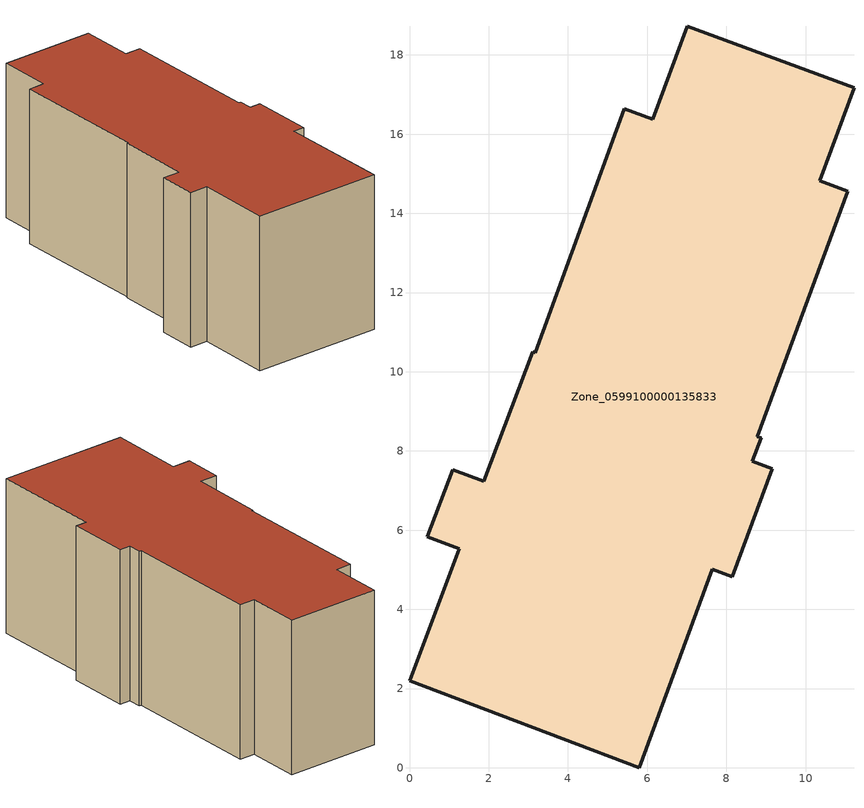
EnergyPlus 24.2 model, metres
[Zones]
Zone_0599100000135833
 floor ground (C_G): 7.64,5.02 5.8,0 0,2.2 1.26,5.53 0.45,5.83 1.09,7.53 1.87,7.23 3.11,10.5 3.17,10.48 5.42,16.64 6.14,16.38 7.01,18.73 11.22,17.17 10.36,14.82 11.07,14.56 8.78,8.36 8.88,8.33 8.66,7.74 9.16,7.55 8.15,4.82 z0
 wall outside (C_F): 8.66,7.74 8.88,8.33 8.78,8.36 11.07,14.56 10.36,14.82 11.22,17.17 7.01,18.73 6.14,16.38 5.42,16.64 3.17,10.48 3.11,10.5 1.87,7.23 1.09,7.53 0.45,5.83 1.26,5.53 0,2.2 5.8,0 7.64,5.02 8.15,4.82 9.16,7.55 8.66,7.74 z0:7.29
 roof outside (C_R): 8.15,4.82 9.16,7.55 8.66,7.74 8.88,8.33 8.78,8.36 11.07,14.56 10.36,14.82 11.22,17.17 7.01,18.73 6.14,16.38 5.42,16.64 3.17,10.48 3.11,10.5 1.87,7.23 1.09,7.53 0.45,5.83 1.26,5.53 0,2.2 5.8,0 7.64,5.02 z7.29
[BUILDING]
Pand.0599100000135833: North Axis=0; Terrain=City; Loads Convergence Tolerance Value=0.04; Temperature Convergence Tolerance Value=0.4; Solar Distribution=FullExterior; Maximum Number of Warmup Days=25; Minimum Number of Warmup Days=1
[Site:Location]
Rotterdam.The.Hague.AP_ZH_NLD Design_Conditions: Latitude=51.96; Longitude=4.45; Time Zone=1; Elevation=-4.5
[SITE:GROUNDTEMPERATURE:BUILDINGSURFACE]
18, 18, 18, 18, 18, 18, 18, 18, 18, 18, 18, 18
[MATERIAL] Thermal Absorptance=0.9; Solar Absorptance=0.7; Visible Absorptance=0.7
Name | Roughness | Thickness | Conductivity | Density | Specific Heat
G.D.1965 | MediumSmooth | 0.15 | 1 | 540 | 1210
F.D.1965 | Rough | 0.3 | 0.857143 | 1920 | 840
R.D.1965 | MediumRough | 0.2 | 0.08 | 1500 | 1000
[CONSTRUCTION]
C_G: G.D.1965
C_F: F.D.1965
C_R: R.D.1965
[ZONE]
Zone_0599100000135833: Type=1; Multiplier=1; Ceiling Height=Autocalculate; Volume=Autocalculate; Floor Area=autocalculate; Part of Total Floor Area=Yes
[ZONEINFILTRATION:DESIGNFLOWRATE]
Infil_Zone_0599100000135833: Zone or ZoneList or Space or SpaceList=Zone_0599100000135833; Schedule=AlwaysOn; Design Flow Rate Calculation Method=Flow/Area; Flow Rate per Floor Area=0.0042; Constant Term Coefficient=1; Temperature Term Coefficient=0; Velocity Term Coefficient=0; Velocity Squared Term Coefficient=0
[HVACTEMPLATE:ZONE:IDEALLOADSAIRSYSTEM]
Zone_0599100000135833: Maximum Heating Supply Air Temperature=50; Minimum Cooling Supply Air Temperature=13; Maximum Heating Supply Air Humidity Ratio=0.0156; Minimum Cooling Supply Air Humidity Ratio=0.0077; Heating Limit=NoLimit; Cooling Limit=NoLimit; Dehumidification Control Type=ConstantSensibleHeatRatio; Cooling Sensible Heat Ratio=0.7; Dehumidification Setpoint=60; Humidification Control Type=None; Humidification Setpoint=30; Outdoor Air Method=None; Outdoor Air Flow Rate per Person=0.00944; Outdoor Air Flow Rate per Zone Floor Area=0; Outdoor Air Flow Rate per Zone=0; Demand Controlled Ventilation Type=None; Outdoor Air Economizer Type=NoEconomizer; Heat Recovery Type=None; Sensible Heat Recovery Effectiveness=0.7; Latent Heat Recovery Effectiveness=0.65
[ZONECONTROL:THERMOSTAT]
ThermostatControl_Zone_0599100000135833: Zone or ZoneList=Zone_0599100000135833; Control Type Schedule=DualSetpointControlType; Control 1=Thermostat_Zone_0599100000135833; Temperature Difference Between Cutout And Setpoint=0
[THERMOSTATSETPOINT:DUALSETPOINT]
Thermostat_Zone_0599100000135833: Heating Setpoint Temperature Schedule=HeatingSetpoint_Zone_0599100000135833; Cooling Setpoint Temperature Schedule=CoolingSetpoint_Zone_0599100000135833
[SCHEDULE:COMPACT]
HeatingSetpoint_Zone_0599100000135833: Through: 12/31, For: AllDays, Until: 24:00, 21
CoolingSetpoint_Zone_0599100000135833: Through: 12/31, For: AllDays, Until: 24:00, 24
DualSetpointControlType: Through: 12/31, For: AllDays, Until: 24:00, 4
AlwaysOn: Through: 12/31, For: AllDays, Until: 24:00, 1
